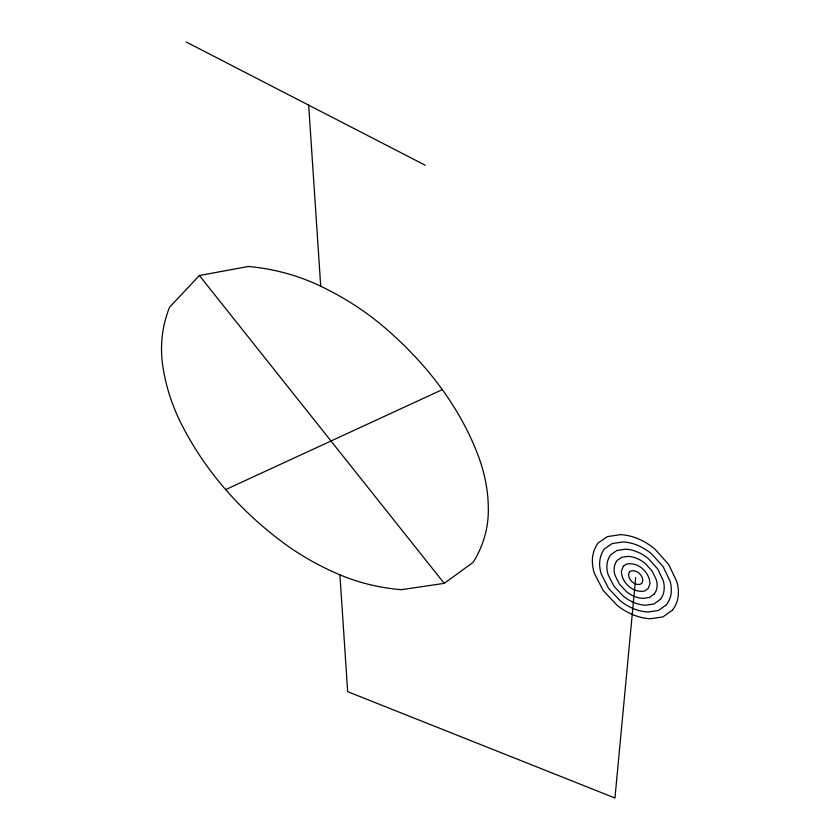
<?xml version="1.0" encoding="UTF-8"?>
<svg xmlns="http://www.w3.org/2000/svg" width="840" height="840" viewBox="0 0 840 840"><rect width="100%" height="100%" fill="white"/><g stroke="black" fill="none" stroke-linecap="round" stroke-linejoin="round"><path stroke-width="1.26" d="M635.702 577.626L614.953 798L347.676 691.667L339.906 574.823A261.608 209.811 1.2 0 1 283.185 542.661A415.643 346.71 -5.3 0 1 182.038 425.313A267.204 218.915 3 0 1 162.729 365.547A170.226 138.033 8.2 0 1 169.565 307.199L199.374 275.51L248.378 266.48A167.359 131.429 11.4 0 1 320.712 286.219A255.003 193.547 11.8 0 1 384.447 327.401A376.163 273.441 13.4 0 1 478.517 456.53A249.144 186.533 9.9 0 1 488.324 511.539A167.958 126.693 6.8 0 1 473.12 562.37L444.224 583.349L401.405 589.691A161.133 124.667 3.3 0 1 339.906 574.823M225.677 489.605L442.302 389.644M186.197 42L425.25 165.239M199.374 275.51L444.224 583.349M308.669 105.136L320.712 286.219M623.27 566.275L621.39 571.2C621.485 582.666 633.35 593.618 644.9 590.909L648.113 588.557L649.929 584C649.992 572.45 637.98 561.372 626.377 564.144L623.27 566.275M629.506 571.966L628.562 574.413C628.582 580.157 634.536 585.648 640.322 584.283L641.928 583.107L642.831 580.818C642.841 575.053 636.856 569.53 631.061 570.906L629.506 571.966M654.255 593.975L649.446 597.481L642.884 598.416A23.069 16.643 -5.2 0 1 633.958 596.211A36.32 26.292 -5.5 0 1 626.304 591.528L619.374 584.083L615.069 575.516A36.414 26.46 -5.5 0 1 614.187 567.976A24.665 17.945 -5.1 0 1 616.99 560.553L621.663 557.34L628.362 556.353A23.132 16.811 -4.6 0 1 637.486 558.653A36.047 26.103 -4.2 0 1 645.246 563.493L652.155 571.106L656.313 579.716A35.952 25.946 -4.3 0 1 657.017 587.181A22.974 16.558 -4.7 0 1 654.255 593.975M660.376 599.372L653.961 604.002L645.246 605.251A30.744 22.155 -5.3 0 1 633.381 602.322A48.489 35.112 -5.8 0 1 623.207 596.117L613.966 586.226L608.181 574.823A48.657 35.396 -5.7 0 1 606.974 564.743A32.939 24.003 -5.2 0 1 610.68 554.788L616.917 550.484L625.874 549.15A30.86 22.449 -4.4 0 1 638.096 552.237A48.006 34.766 -4 0 1 648.459 558.736L657.668 568.922L663.18 580.419A47.838 34.492 -4.1 0 1 664.073 590.341A30.587 22.008 -4.7 0 1 660.376 599.372M666.456 604.737L658.455 610.491L647.587 612.034A38.42 27.657 -5.4 0 1 632.803 608.391A60.701 43.943 -6 0 1 620.13 600.684L608.559 588.368L601.293 574.119A60.963 44.394 -5.9 0 1 599.739 561.498A41.255 30.114 -5.2 0 1 604.338 548.993L612.139 543.575L623.375 541.905A38.598 28.119 -4.3 0 1 638.704 545.779A59.945 43.418 -3.8 0 1 651.693 553.959L663.201 566.738L670.037 581.112A59.682 42.987 -3.9 0 1 671.107 593.492A38.168 27.426 -4.6 0 1 666.456 604.737M672.504 610.061L662.907 616.928L649.908 618.765A46.085 33.138 -5.5 0 1 632.236 614.428A72.944 52.815 -6.2 0 1 617.053 605.22L603.173 590.499L594.405 573.416A73.332 53.456 -6.1 0 1 592.473 558.232A49.602 36.257 -5.3 0 1 597.944 543.165L607.331 536.624L620.844 534.597A46.337 33.8 -4.2 0 1 639.313 539.28A71.862 52.038 -3.6 0 1 654.938 549.15L668.735 564.543L676.893 581.816A71.484 51.429 -3.7 0 1 678.122 596.642A45.727 32.802 -4.6 0 1 672.504 610.061"/></g></svg>
